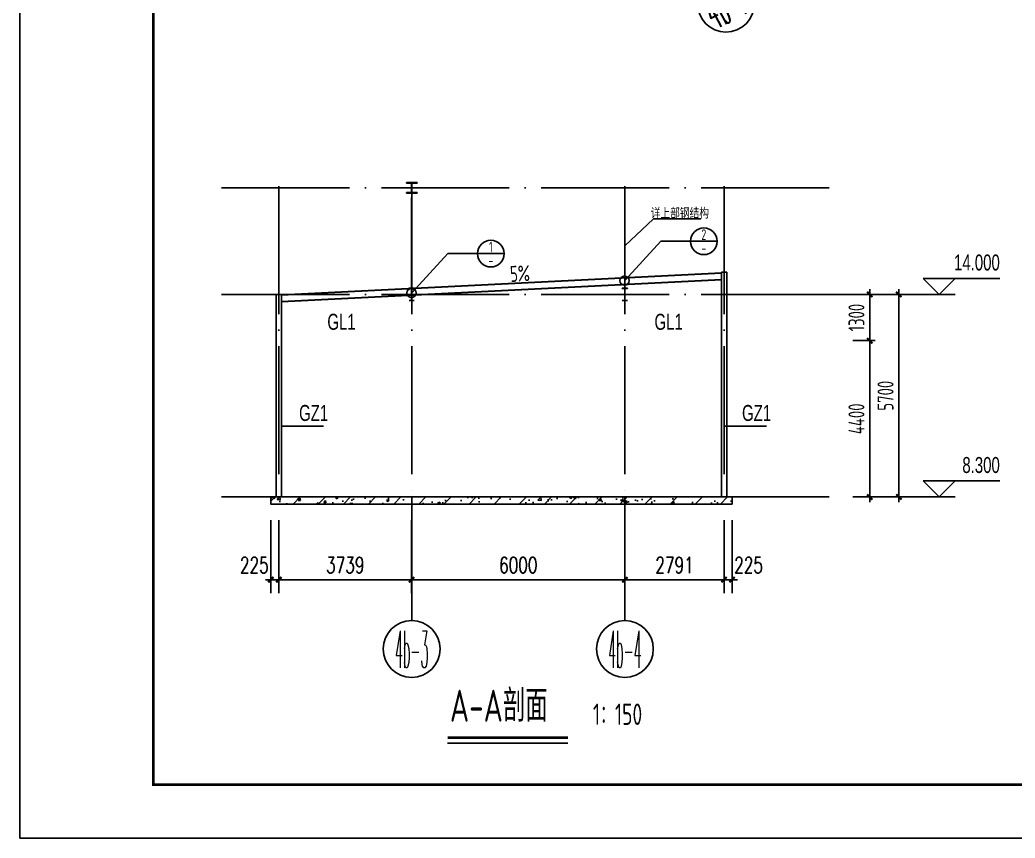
# Model space of a CAD drawing. Extents: x -803796 to -501762, y -1479216 to -846035.
# Drawn here: x -590862 to -562858, y -1196376 to -1173349 of the extents above; entities that cross this region are included whole.
import ezdxf
from ezdxf.enums import TextEntityAlignment as Align

# ---------------------------------------------------------------- set-up
doc = ezdxf.new("R2010")
doc.units = 0
doc.header["$LTSCALE"] = 1500
for name, pattern in [('CENTER', [2, 1.25, -0.25, 0.25, -0.25]), ('DASHED', [19.05, 12.7, -6.35]), ('HIDDEN', [0.375, 0.25, -0.125]), ('XREF-GRID-04区$0$ACAD_ISO04W100', [30, 24, -3, 0, -3])]:
    doc.linetypes.add(name, pattern=pattern)
doc.layers.get('0').update_dxf_attribs({"linetype": 'CONTINUOUS'})
doc.layers.get('Defpoints').update_dxf_attribs({"linetype": 'CONTINUOUS'})
for name, color, linetype in [('A-ANNO-SECT', 4, 'HIDDEN'), ('AR-INT DECO', 140, 'CONTINUOUS'), ('AXIS', 253, 'CENTER'), ('BORDER', 7, 'CONTINUOUS'), ('C_Beam', 4, 'DASHED'), ('DIM', 3, 'CONTINUOUS'), ('HATCH', 254, 'CONTINUOUS'), ('NUM', 7, 'CONTINUOUS'), ('PUB_DIM', 3, 'CONTINUOUS'), ('STPM_SBEAM_THICK', 2, 'CONTINUOUS'), ('STXT_XG_THIN', 2, 'CONTINUOUS'), ('TEXT', 7, 'CONTINUOUS'), ('THIN', 7, 'CONTINUOUS'), ('XREF-GRID-01区$0$AXIS', 3, 'CONTINUOUS'), ('XREF-GRID-01区$0$PUB_DIM', 3, 'CONTINUOUS'), ('XREF-GRID-04区$0$A-DOTE', 14, 'XREF-GRID-04区$0$ACAD_ISO04W100'), ('XREF-GRID-04区$0$AXIS', 3, 'CONTINUOUS')]:
    doc.layers.add(name, color=color, linetype=linetype)
doc.styles.add('_TCH_AXIS', font='COMPLEX', dxfattribs={"bigfont": 'GBCBIG'})
doc.styles.add('TSSD_Dimension', font='Tssdeng.shx', dxfattribs={"width": 0.7, "bigfont": 'hztxt.shx'})
doc.styles.add('TSSD_Label', font='tj03-romans1.shx', dxfattribs={"width": 0.7, "bigfont": 'hztxt.shx'})
doc.styles.add('TSSD_NORM', font='tssdeng.shx', dxfattribs={"width": 0.7, "bigfont": 'hztxt.shx'})
doc.styles.add('TSSD_Num', font='tssdeng.shx', dxfattribs={"width": 0.7, "bigfont": 'hztxt.shx'})
doc.styles.add('XREF-GRID-01区$0$_TCH_AXIS', font='COMPLEX', dxfattribs={"bigfont": 'GBCBIG'})
doc.styles.add('XREF-GRID-01区$0$_TCH_DIM_T3', font='SIMPLEX', dxfattribs={"width": 0.705882, "bigfont": 'GBCBIG'})
doc.dimstyles.new('TSSD_150_150', dxfattribs={"dimtxt": 450, "dimasz": 150, "dimexe": 150, "dimexo": 375, "dimgap": 150, "dimtad": 1, "dimdec": 0, "dimzin": 0, "dimdsep": 46, "dimtxsty": 'TSSD_Dimension', "dimblk": 'ARCHTICK', "dimblk1": 'ARCHTICK', "dimblk2": 'ARCHTICK', "dimcen": 0, "dimdle": 150, "dimclrt": 7, "dimadec": 0, "dimazin": 0, "dimtfac": 1, "dimtdec": 0, "dimtix": 1, "dimtmove": 2, "dimatfit": 3, "dimfxl": 1, "dimtolj": 1, "dimtzin": 0, "dimarcsym": 0})
doc.dimstyles.new('XREF-GRID-01区$0$_TCH_ARCH&&150', dxfattribs={"dimtxt": 446.25, "dimasz": 150, "dimexe": 375, "dimexo": 450, "dimgap": 189.375, "dimtad": 1, "dimdec": 0, "dimzin": 0, "dimdsep": 46, "dimtxsty": 'XREF-GRID-01区$0$_TCH_DIM_T3', "dimblk": 'XREF-GRID-01区$0$_ArchTick', "dimcen": 0.09, "dimclrt": 7, "dimazin": 2, "dimtfac": 1, "dimtdec": 0, "dimtix": 1, "dimtmove": 2, "dimatfit": 3, "dimfxl": 1, "dimtolj": 1, "dimtzin": 0, "dimarcsym": 0})
pattern_1 = [(50, (45921.1, -13410.04), (717.26018, -62.75213), [75, -825]), (355, (45921.1, -13410.04), (-138.75133, 752.19213), [60, -660]), (100.4514, (45980.9, -13415.3), (578.50938, 689.43954), [63.7402, -701.1421]), (46.1842, (45921.1, -13210), (1067.24105, -165.519), [112.5, -1237.5]), (96.6356, (46010, -13223.8), (934.6627, 974.1179), [95.6103, -1051.713]), (351.1842, (45921.1, -13210), (934.6619, 974.1186), [90, -990]), (21, (46021.1, -13260.04), (596.90705, -402.6189), [75, -825]), (326, (46021.1, -13260.04), (243.31533, 725.15005), [60, -660]), (71.4514, (46070.85, -13293.6), (840.22263, 322.5305), [63.7402, -701.1421]), (37.5, (45921.1, -13410.04), (12.159855, 332.893854), [0, -652, 0, -670, 0, -662.5]), (7.5, (45921.1, -13410.04), (263.06954, 394.41171), [0, -382, 0, -637, 0, -252.5]), (327.5, (45698.1, -13410.04), (533.822436, -22.55487), [0, -250, 0, -780, 0, -1035]), (317.5, (45598.1, -13410.04), (583.18617, 100.10498), [0, -325, 0, -518, 0, -735]), (45, (45921.1, -13410.04), (-353.55339, 353.55339), [])]

# ---------------------------------------------------------------- blocks, each defined once
blk = doc.blocks.new('gzh')
at = {"layer": 'C_Beam', "linetype": 'ByBlock'}
for p, q in [((-594283, -1016804), (-593983, -1016804)), ((-594283, -1016819), (-594283, -1016804)), ((-594283, -1016819), (-593983, -1016819)), ((-594138, -1016819), (-594138, -1017089)), ((-594128, -1016819), (-594128, -1017089)), ((-593983, -1016804), (-593983, -1016819)), ((-594283, -1017089), (-593983, -1017089)), ((-594283, -1017089), (-594283, -1017104)), ((-594283, -1017104), (-593983, -1017104)), ((-593983, -1017089), (-593983, -1017104))]:
    blk.add_line(p, q, dxfattribs=at)
blk = doc.blocks.new('_ArchTick')
at = {"color": 0, "linetype": 'ByBlock', "const_width": 0.4}
blk.add_lwpolyline([(-0.5, -0.5), (0.5, 0.5)], dxfattribs=at)
blk = doc.blocks.new('*D796')
at = {"layer": 'Defpoints', "color": 0, "transparency": 16777216}
for p in [(-567794, -1182376), (-566947, -1182376), (-567794, -1186776)]:
    blk.add_point(p, dxfattribs=at)
at = {"layer": 'DIM', "color": 0, "lineweight": -2, "transparency": 16777216}
for p, q in [((-566947, -1186926), (-566947, -1182226)), ((-567419, -1182376), (-566797, -1182376)), ((-567419, -1186776), (-566797, -1186776))]:
    blk.add_line(p, q, dxfattribs=at)
at = {"layer": 'DIM', "color": 0, "lineweight": -2, "transparency": 16777216, "xscale": 150, "yscale": 150, "zscale": 150}
for p, rotation in [((-566947, -1182376), 90), ((-566947, -1186776), 270)]:
    blk.add_blockref('_ArchTick', p, dxfattribs=dict(at, rotation=rotation))
at = {"layer": 'DIM', "color": 7, "transparency": 16777216, "insert": (-567322, -1184576), "char_height": 450, "attachment_point": 5, "rotation": 90, "style": 'TSSD_Dimension'}
blk.add_mtext('\\A1;4400', dxfattribs=at)
blk = doc.blocks.new('*D797')
at = {"layer": 'Defpoints', "color": 0, "transparency": 16777216}
for p in [(-571138, -1181076), (-566947, -1181076), (-567794, -1182376)]:
    blk.add_point(p, dxfattribs=at)
at = {"layer": 'DIM', "color": 0, "lineweight": -2, "transparency": 16777216}
for p, q in [((-566947, -1182526), (-566947, -1180926)), ((-570763, -1181076), (-566797, -1181076)), ((-567419, -1182376), (-566797, -1182376))]:
    blk.add_line(p, q, dxfattribs=at)
at = {"layer": 'DIM', "color": 0, "lineweight": -2, "transparency": 16777216, "xscale": 150, "yscale": 150, "zscale": 150}
for p, rotation in [((-566947, -1181076), 90), ((-566947, -1182376), 270)]:
    blk.add_blockref('_ArchTick', p, dxfattribs=dict(at, rotation=rotation))
at = {"layer": 'DIM', "color": 7, "transparency": 16777216, "insert": (-567322, -1181726), "char_height": 450, "attachment_point": 5, "rotation": 90, "style": 'TSSD_Dimension'}
blk.add_mtext('\\A1;1300', dxfattribs=at)
blk = doc.blocks.new('*D798')
at = {"layer": 'Defpoints', "color": 0, "transparency": 16777216}
for p in [(-567442, -1181076), (-566128, -1181076), (-567794, -1186776)]:
    blk.add_point(p, dxfattribs=at)
at = {"layer": 'DIM', "color": 0, "lineweight": -2, "transparency": 16777216}
for p, q in [((-566128, -1186926), (-566128, -1180926)), ((-567067, -1181076), (-565978, -1181076)), ((-567419, -1186776), (-565978, -1186776))]:
    blk.add_line(p, q, dxfattribs=at)
at = {"layer": 'DIM', "color": 0, "lineweight": -2, "transparency": 16777216, "xscale": 150, "yscale": 150, "zscale": 150}
for p, rotation in [((-566128, -1181076), 90), ((-566128, -1186776), 270)]:
    blk.add_blockref('_ArchTick', p, dxfattribs=dict(at, rotation=rotation))
at = {"layer": 'DIM', "color": 7, "transparency": 16777216, "insert": (-566503, -1183926), "char_height": 450, "attachment_point": 5, "rotation": 90, "style": 'TSSD_Dimension'}
blk.add_mtext('\\A1;5700', dxfattribs=at)
blk = doc.blocks.new('ts_idx')
at = {"color": 0, "linetype": 'ByBlock', "lineweight": -2}
blk.add_line((-0.5, 0), (0.5, 0), dxfattribs=at)
blk.add_circle((0, 0), 0.5, dxfattribs=at)
at = {"color": 0, "linetype": 'ByBlock', "lineweight": -2, "style": 'TSSD_Num', "width": 0.7}
for tag, p in [('1', (0, 0.25)), ('A', (0, -0.25))]:
    blk.add_attdef(tag, text='', height=0.4, dxfattribs=at).set_placement(p, align=Align.MIDDLE_CENTER)
blk = doc.blocks.new('XREF-GRID-01区$0$_ArchTick')
at = {"color": 0, "linetype": 'ByBlock', "const_width": 0.4}
blk.add_lwpolyline([(-0.5, -0.5), (0.5, 0.5)], dxfattribs=at)
blk = doc.blocks.new('*D799')
at = {"layer": 'Defpoints', "color": 0, "transparency": 16777216}
for p in [(-579838, -1186976), (-573838, -1186976), (-573838, -1189104)]:
    blk.add_point(p, dxfattribs=at)
at = {"layer": 'XREF-GRID-01区$0$PUB_DIM', "color": 0, "lineweight": -2, "transparency": 16777216}
for p, q in [((-579838, -1187426), (-579838, -1189479)), ((-573838, -1187426), (-573838, -1189479)), ((-579838, -1189104), (-573838, -1189104))]:
    blk.add_line(p, q, dxfattribs=at)
at = {"layer": 'XREF-GRID-01区$0$PUB_DIM', "color": 0, "lineweight": -2, "transparency": 16777216, "xscale": 150, "yscale": 150, "zscale": 150, "rotation": 180}
blk.add_blockref('XREF-GRID-01区$0$_ArchTick', (-579838, -1189104), dxfattribs=at)
at = {"layer": 'XREF-GRID-01区$0$PUB_DIM', "color": 0, "lineweight": -2, "transparency": 16777216, "xscale": 150, "yscale": 150, "zscale": 150}
blk.add_blockref('XREF-GRID-01区$0$_ArchTick', (-573838, -1189104), dxfattribs=at)
at = {"layer": 'XREF-GRID-01区$0$PUB_DIM', "color": 7, "transparency": 16777216, "insert": (-576838, -1188692), "char_height": 446.2, "attachment_point": 5, "style": 'XREF-GRID-01区$0$_TCH_DIM_T3'}
blk.add_mtext('\\A1;6000', dxfattribs=at)
blk = doc.blocks.new('*D800')
at = {"layer": 'Defpoints', "color": 0, "transparency": 16777216}
for p in [(-583802, -1186976), (-583577, -1186976), (-583577, -1189104)]:
    blk.add_point(p, dxfattribs=at)
at = {"layer": 'XREF-GRID-01区$0$PUB_DIM', "color": 0, "lineweight": -2, "transparency": 16777216}
for p, q in [((-583802, -1187426), (-583802, -1189479)), ((-583577, -1187426), (-583577, -1189479)), ((-583802, -1189104), (-583952, -1189104)), ((-583802, -1189104), (-583577, -1189104)), ((-583577, -1189104), (-583427, -1189104))]:
    blk.add_line(p, q, dxfattribs=at)
at = {"layer": 'XREF-GRID-01区$0$PUB_DIM', "color": 0, "lineweight": -2, "transparency": 16777216, "xscale": 150, "yscale": 150, "zscale": 150}
blk.add_blockref('XREF-GRID-01区$0$_ArchTick', (-583802, -1189104), dxfattribs=at)
at = {"layer": 'XREF-GRID-01区$0$PUB_DIM', "color": 0, "lineweight": -2, "transparency": 16777216, "xscale": 150, "yscale": 150, "zscale": 150, "rotation": 180}
blk.add_blockref('XREF-GRID-01区$0$_ArchTick', (-583577, -1189104), dxfattribs=at)
at = {"layer": 'XREF-GRID-01区$0$PUB_DIM', "color": 7, "transparency": 16777216, "insert": (-584266, -1188692), "char_height": 446.2, "attachment_point": 5, "style": 'XREF-GRID-01区$0$_TCH_DIM_T3'}
blk.add_mtext('\\A1;225', dxfattribs=at)
blk = doc.blocks.new('*D801')
at = {"layer": 'Defpoints', "color": 0, "transparency": 16777216}
for p in [(-583577, -1186976), (-579838, -1186976), (-579838, -1189104)]:
    blk.add_point(p, dxfattribs=at)
at = {"layer": 'XREF-GRID-01区$0$PUB_DIM', "color": 0, "lineweight": -2, "transparency": 16777216}
for p, q in [((-583577, -1187426), (-583577, -1189479)), ((-579838, -1187426), (-579838, -1189479)), ((-583577, -1189104), (-579838, -1189104))]:
    blk.add_line(p, q, dxfattribs=at)
at = {"layer": 'XREF-GRID-01区$0$PUB_DIM', "color": 0, "lineweight": -2, "transparency": 16777216, "xscale": 150, "yscale": 150, "zscale": 150, "rotation": 180}
blk.add_blockref('XREF-GRID-01区$0$_ArchTick', (-583577, -1189104), dxfattribs=at)
at = {"layer": 'XREF-GRID-01区$0$PUB_DIM', "color": 0, "lineweight": -2, "transparency": 16777216, "xscale": 150, "yscale": 150, "zscale": 150}
blk.add_blockref('XREF-GRID-01区$0$_ArchTick', (-579838, -1189104), dxfattribs=at)
at = {"layer": 'XREF-GRID-01区$0$PUB_DIM', "color": 7, "transparency": 16777216, "insert": (-581707, -1188692), "char_height": 446.2, "attachment_point": 5, "style": 'XREF-GRID-01区$0$_TCH_DIM_T3'}
blk.add_mtext('\\A1;3739', dxfattribs=at)
blk = doc.blocks.new('*D802')
at = {"layer": 'Defpoints', "color": 0, "transparency": 16777216}
for p in [(-573838, -1186976), (-571047, -1186976), (-571047, -1189104)]:
    blk.add_point(p, dxfattribs=at)
at = {"layer": 'XREF-GRID-01区$0$PUB_DIM', "color": 0, "lineweight": -2, "transparency": 16777216}
for p, q in [((-573838, -1187426), (-573838, -1189479)), ((-571047, -1187426), (-571047, -1189479)), ((-573838, -1189104), (-571047, -1189104))]:
    blk.add_line(p, q, dxfattribs=at)
at = {"layer": 'XREF-GRID-01区$0$PUB_DIM', "color": 0, "lineweight": -2, "transparency": 16777216, "xscale": 150, "yscale": 150, "zscale": 150, "rotation": 180}
blk.add_blockref('XREF-GRID-01区$0$_ArchTick', (-573838, -1189104), dxfattribs=at)
at = {"layer": 'XREF-GRID-01区$0$PUB_DIM', "color": 0, "lineweight": -2, "transparency": 16777216, "xscale": 150, "yscale": 150, "zscale": 150}
blk.add_blockref('XREF-GRID-01区$0$_ArchTick', (-571047, -1189104), dxfattribs=at)
at = {"layer": 'XREF-GRID-01区$0$PUB_DIM', "color": 7, "transparency": 16777216, "insert": (-572442, -1188692), "char_height": 446.2, "attachment_point": 5, "style": 'XREF-GRID-01区$0$_TCH_DIM_T3'}
blk.add_mtext('\\A1;2791', dxfattribs=at)
blk = doc.blocks.new('*D803')
at = {"layer": 'Defpoints', "color": 0, "transparency": 16777216}
for p in [(-571047, -1186976), (-570822, -1186976), (-570822, -1189104)]:
    blk.add_point(p, dxfattribs=at)
at = {"layer": 'XREF-GRID-01区$0$PUB_DIM', "color": 0, "lineweight": -2, "transparency": 16777216}
for p, q in [((-571047, -1187426), (-571047, -1189479)), ((-570822, -1187426), (-570822, -1189479)), ((-571047, -1189104), (-571197, -1189104)), ((-571047, -1189104), (-570822, -1189104)), ((-570822, -1189104), (-570672, -1189104))]:
    blk.add_line(p, q, dxfattribs=at)
at = {"layer": 'XREF-GRID-01区$0$PUB_DIM', "color": 0, "lineweight": -2, "transparency": 16777216, "xscale": 150, "yscale": 150, "zscale": 150}
blk.add_blockref('XREF-GRID-01区$0$_ArchTick', (-571047, -1189104), dxfattribs=at)
at = {"layer": 'XREF-GRID-01区$0$PUB_DIM', "color": 0, "lineweight": -2, "transparency": 16777216, "xscale": 150, "yscale": 150, "zscale": 150, "rotation": 180}
blk.add_blockref('XREF-GRID-01区$0$_ArchTick', (-570822, -1189104), dxfattribs=at)
at = {"layer": 'XREF-GRID-01区$0$PUB_DIM', "color": 7, "transparency": 16777216, "insert": (-570357, -1188692), "char_height": 446.2, "attachment_point": 5, "style": 'XREF-GRID-01区$0$_TCH_DIM_T3'}
blk.add_mtext('\\A1;225', dxfattribs=at)

msp = doc.modelspace()

# ---------------------------------------------------------------- hatches: boundary and pattern name
at = {"layer": 'HATCH'}
h = msp.add_hatch(dxfattribs=at)
h.set_pattern_fill('ARMORED', color=256, scale=100, style=0)
h.set_pattern_definition(pattern_1)
h.paths.add_polyline_path([(-579837.8, -1186775.6), (-583801.8, -1186775.6), (-583801.8, -1186975.6), (-579837.8, -1186975.6)])
h = msp.add_hatch(dxfattribs=at)
h.set_pattern_fill('ARMORED', color=256, scale=100, style=0)
h.set_pattern_definition(pattern_1)
h.paths.add_polyline_path([(-573837.8, -1186775.6), (-579837.8, -1186775.6), (-579837.8, -1186975.6), (-573837.8, -1186975.6)])
h = msp.add_hatch(dxfattribs=at)
h.set_pattern_fill('ARMORED', color=256, scale=100, style=0)
h.set_pattern_definition(pattern_1)
h.paths.add_polyline_path([(-570821.8, -1186775.6), (-573837.8, -1186775.6), (-573837.8, -1186975.6), (-570821.8, -1186975.6)])

# ---------------------------------------------------------------- linework, layer by layer
at = {"elevation": -3.1}
msp.add_lwpolyline([(-583801.8, -1186775.6), (-570821.8, -1186775.6), (-570821.8, -1186975.6), (-583801.8, -1186975.6)], close=True, dxfattribs=at)
at = {"layer": 'A-ANNO-SECT', "linetype": 'ByBlock', "ltscale": 0.3, "const_width": 50, "elevation": -3.1}
for points in [[(-579837.8, -1180925.6), (-579837.8, -1178341.7)], [(-573837.8, -1180900.6), (-573837.8, -1178200.6)]]:
    msp.add_lwpolyline(points, dxfattribs=at)
at = {"layer": 'AR-INT DECO'}
for p, q in [((-571121.8, -1186775.6, -3.1), (-571121.8, -1180449.6, -3.1)), ((-570971.8, -1180449.6, -3.1), (-571121.8, -1180449.6, -3.1)), ((-570971.8, -1186775.6, -3.1), (-570971.8, -1180449.6, -3.1)), ((-583651.8, -1186775.6, -3.1), (-583651.8, -1181075.6, -3.1)), ((-583501.8, -1181075.6, -3.1), (-583651.8, -1181075.6, -3.1)), ((-583501.8, -1186775.6, -3.1), (-583501.8, -1181075.6, -3.1))]:
    msp.add_line(p, q, dxfattribs=at)
at = {"layer": 'BORDER', "elevation": -3.1}
msp.add_lwpolyline([(-590861.8, -1196375.7), (-590861.8, -1133375.7), (-501761.8, -1133375.7), (-501761.8, -1196375.7)], close=True, dxfattribs=at)
at = {"layer": 'BORDER', "const_width": 75, "elevation": -3.1}
msp.add_lwpolyline([(-587111.8, -1194875.7), (-587111.8, -1134875.7), (-503261.8, -1134875.7), (-503261.8, -1194875.7)], close=True, dxfattribs=at)
at = {"layer": 'C_Beam', "linetype": 'ByBlock'}
for p, q in [((-579762.8, -1180900.6, -3.1), (-579912.8, -1180900.6, -3.1)), ((-579912.8, -1180908.6, -3.1), (-579912.8, -1180900.6, -3.1)), ((-579762.8, -1180908.6, -3.1), (-579912.8, -1180908.6, -3.1)), ((-579840.8, -1180908.6, -3.1), (-579840.8, -1181242.6, -3.1)), ((-579834.8, -1180908.6, -3.1), (-579834.8, -1181242.6, -3.1)), ((-579762.8, -1180908.6, -3.1), (-579762.8, -1180900.6, -3.1)), ((-573762.8, -1180900.6, -3.1), (-573912.8, -1180900.6, -3.1)), ((-573912.8, -1180908.6, -3.1), (-573912.8, -1180900.6, -3.1)), ((-573762.8, -1180908.6, -3.1), (-573912.8, -1180908.6, -3.1)), ((-573840.8, -1180908.6, -3.1), (-573840.8, -1181242.6, -3.1)), ((-573834.8, -1180908.6, -3.1), (-573834.8, -1181242.6, -3.1)), ((-573762.8, -1180908.6, -3.1), (-573762.8, -1180900.6, -3.1)), ((-579762.8, -1181242.6, -3.1), (-579912.8, -1181242.6, -3.1)), ((-579912.8, -1181250.6, -3.1), (-579912.8, -1181242.6, -3.1)), ((-579762.8, -1181250.6, -3.1), (-579912.8, -1181250.6, -3.1)), ((-579762.8, -1181250.6, -3.1), (-579762.8, -1181242.6, -3.1)), ((-573762.8, -1181242.6, -3.1), (-573912.8, -1181242.6, -3.1)), ((-573912.8, -1181250.6, -3.1), (-573912.8, -1181242.6, -3.1)), ((-573762.8, -1181250.6, -3.1), (-573912.8, -1181250.6, -3.1)), ((-573762.8, -1181250.6, -3.1), (-573762.8, -1181242.6, -3.1))]:
    msp.add_line(p, q, dxfattribs=at)
at = {"layer": 'NUM', "const_width": 75, "elevation": -12.4}
msp.add_lwpolyline([(-578827.4, -1193549.7), (-575442.7, -1193549.7)], dxfattribs=at)
at = {"layer": 'NUM', "elevation": -12.4}
msp.add_lwpolyline([(-578827.4, -1193699.7), (-575442.7, -1193699.7)], dxfattribs=at)
at = {"layer": 'PUB_DIM', "elevation": -3.1}
msp.add_lwpolyline([(-573835.3, -1179708.6), (-573034.3, -1178950.2), (-571698.3, -1178950.2)], dxfattribs=at)
at = {"layer": 'STPM_SBEAM_THICK'}
for centre in [(-573848.7, -1180687.8, -3.1), (-579842.8, -1181034.9, -3.1)]:
    msp.add_circle(centre, 131.3, dxfattribs=at)
at = {"layer": 'STXT_XG_THIN'}
for p, q in [((-583501.8, -1181087.5, -3.1), (-571121.8, -1180468.5, -3.1)), ((-583501.8, -1181097.5, -3.1), (-571121.8, -1180478.5, -3.1)), ((-583501.8, -1181277.8, -3.1), (-571121.8, -1180658.8, -3.1)), ((-583501.8, -1181287.8, -3.1), (-571121.8, -1180668.8, -3.1))]:
    msp.add_line(p, q, dxfattribs=at)
at = {"layer": 'TEXT'}
for p, q in [((-583501.8, -1184786.3, -3.1), (-583005.7, -1184786.3, -3.1)), ((-583005.7, -1184786.3, -3.1), (-582315.7, -1184786.3, -3.1)), ((-571037.8, -1184786.3, -3.1), (-570541.7, -1184786.3, -3.1)), ((-570541.7, -1184786.3, -3.1), (-569851.7, -1184786.3, -3.1))]:
    msp.add_line(p, q, dxfattribs=at)
at = {"layer": 'THIN'}
for p, q in [((-573843.7, -1180687.8, -3.1), (-572828.1, -1179580.7, -3.1)), ((-572828.1, -1179580.7, -3.1), (-571991.5, -1179580.7, -3.1)), ((-579837.8, -1181034.9, -3.1), (-578822.2, -1179927.8, -3.1)), ((-578822.2, -1179927.8, -3.1), (-577985.6, -1179927.8, -3.1)), ((-564997.6, -1181075.6, -3.1), (-565447.6, -1180625.6, -3.1)), ((-565447.6, -1180625.6, -3.1), (-564547.6, -1180625.6, -3.1)), ((-564997.6, -1181075.6, -3.1), (-564547.6, -1180625.6, -3.1)), ((-564547.6, -1180625.6, -3.1), (-563287.6, -1180625.6, -3.1)), ((-566127.5, -1181075.6, -3.1), (-564547.6, -1181075.6, -3.1)), ((-564997.6, -1186775.6, -3.1), (-565447.6, -1186325.6, -3.1)), ((-565447.6, -1186325.6, -3.1), (-564547.6, -1186325.6, -3.1)), ((-564997.6, -1186775.6, -3.1), (-564547.6, -1186325.6, -3.1)), ((-564547.6, -1186325.6, -3.1), (-563287.6, -1186325.6, -3.1)), ((-566127.5, -1186775.6, -3.1), (-564547.6, -1186775.6, -3.1))]:
    msp.add_line(p, q, dxfattribs=at)
at = {"layer": 'XREF-GRID-01区$0$AXIS'}
for p, q in [((-579837.8, -1186775.6, -3.1), (-579837.8, -1190253.2, -3.1)), ((-573837.8, -1186775.6, -3.1), (-573837.8, -1190253.2, -3.1)), ((-579837.8, -1189992.5, -3.1), (-579837.8, -1190253.2, -3.1))]:
    msp.add_line(p, q, dxfattribs=at)
for centre in [(-579837.8, -1191053.2, -3.1), (-579837.8, -1191053.2, -3.1), (-573837.8, -1191053.2, -3.1), (-573837.8, -1191053.2, -3.1)]:
    msp.add_circle(centre, 800, dxfattribs=at)
at = {"layer": 'XREF-GRID-04区$0$A-DOTE', "ltscale": 0.1}
for p, q in [((-585190.3, -1178075.6, -3.1), (-567794.3, -1178075.6, -3.1)), ((-583576.8, -1178030.6, -3.1), (-583576.8, -1186775.6, -3.1)), ((-579837.8, -1178030.6, -3.1), (-579837.8, -1186775.6, -3.1)), ((-573837.8, -1178030.6, -3.1), (-573837.8, -1186775.6, -3.1)), ((-571046.8, -1178030.6, -3.1), (-571046.8, -1186975.6, -3.1)), ((-585190.3, -1181075.6, -3.1), (-567794.3, -1181075.6, -3.1)), ((-585190.3, -1186775.6, -3.1), (-567794.3, -1186775.6, -3.1))]:
    msp.add_line(p, q, dxfattribs=at)
at = {"layer": 'XREF-GRID-04区$0$AXIS'}
msp.add_circle((-570995.1, -1172890.1, -3.1), 800, dxfattribs=at)

# ---------------------------------------------------------------- block references
at = {"layer": 'C_Beam', "linetype": 'ByBlock'}
msp.add_blockref('gzh', (14295.4, -161121.7, -3.1), dxfattribs=at)
at = {"layer": 'THIN'}
ref = msp.add_blockref('ts_idx', (-571616.5, -1179580.7, -3.1), dxfattribs=dict(at, xscale=750, yscale=750, zscale=750))
ref.add_attrib('1', '2', dxfattribs={"height": 300, "style": 'TSSD_Num', "width": 0.7}).set_placement((-571616.5, -1179393.2, -3.1), align=Align.MIDDLE_CENTER)
ref.add_attrib('-', '-', dxfattribs={"height": 300, "style": 'TSSD_Num', "width": 0.7}).set_placement((-571616.5, -1179768.2, -3.1), align=Align.MIDDLE_CENTER)
ref = msp.add_blockref('ts_idx', (-577610.6, -1179927.8, -3.1), dxfattribs=dict(at, xscale=750, yscale=750, zscale=750))
ref.add_attrib('1', '1', dxfattribs={"height": 300, "style": 'TSSD_Num', "width": 0.7}).set_placement((-577610.6, -1179740.3, -3.1), align=Align.MIDDLE_CENTER)
ref.add_attrib('-', '-', dxfattribs={"height": 300, "style": 'TSSD_Num', "width": 0.7}).set_placement((-577610.6, -1180115.3, -3.1), align=Align.MIDDLE_CENTER)

# ---------------------------------------------------------------- texts
at = {"style": 'TSSD_Label', "width": 0.7}
msp.add_text('详上部钢结构', height=300, dxfattribs=at).set_placement((-572290.4, -1178773.4, -3.1), align=Align.MIDDLE)
at = {"layer": 'AXIS', "color": 7, "style": '_TCH_AXIS', "width": 0.284848}
msp.add_text('4b-A', height=1050, rotation=27.82625, dxfattribs=at).set_placement((-571296.4, -1173631.1, -3.1), (-570213.2, -1173059.4, -3.1), align=Align.FIT)
at = {"layer": 'NUM', "style": 'TSSD_NORM', "width": 0.7}
for s, height, p in [('A-A剖面', 900, (-578761.5, -1193369.7, -12.4)), (' 1：150', 600, (-574992.7, -1193369.7, -12.4))]:
    msp.add_text(s, height=height, dxfattribs=at).set_placement(p, align=Align.BOTTOM_LEFT)
at = {"layer": 'TEXT', "style": 'TSSD_NORM', "width": 0.7}
msp.add_text('5%', height=450, rotation=3, dxfattribs=at).set_placement((-577056.6, -1180727, -3.1))
at = {"layer": 'TEXT', "style": 'TSSD_Label', "width": 0.7}
for s, p in [('GL1', (-582210.4, -1182070.8, -3.1)), ('GL1', (-573005.4, -1182070.8, -3.1)), ('GZ1', (-583005.7, -1184636.3, -3.1)), ('GZ1', (-570541.7, -1184636.3, -3.1))]:
    msp.add_text(s, height=450, dxfattribs=at).set_placement(p)
at = {"layer": 'THIN', "style": 'TSSD_Label', "width": 0.7}
for s, p in [('14.000', (-563287.6, -1180535.6, -3.1)), ('8.300', (-563287.6, -1186235.6, -3.1))]:
    msp.add_text(s, height=450, dxfattribs=at).set_placement(p, align=Align.BOTTOM_RIGHT)
at = {"layer": 'XREF-GRID-01区$0$AXIS', "color": 7, "style": 'XREF-GRID-01区$0$_TCH_AXIS'}
for s, width, p, p2 in [('4b-3', 0.229558, (-580308.4, -1191588.5, -3.1), (-579367.2, -1191588.5, -3.1)), ('4b-4', 0.224093, (-574308.4, -1191588.5, -3.1), (-573367.2, -1191588.5, -3.1))]:
    msp.add_text(s, height=1050, dxfattribs=dict(at, width=width)).set_placement(p, p2, align=Align.FIT)

# ---------------------------------------------------------------- dimensions: what is measured, and where the dimension line sits
at = {"layer": 'DIM'}
for base, p1, p2, picture, middle in [((-566946.7, -1181075.6, -3.1), (-567794.3, -1182375.6, -3.1), (-571137.8, -1181075.6, -3.1), '*D797', (-567321.7, -1181725.6, -3.1)), ((-566127.5, -1181075.6, -3.1), (-567794.3, -1186775.6, -3.1), (-567442.3, -1181075.6, -3.1), '*D798', (-566502.5, -1183925.6, -3.1)), ((-566946.7, -1182375.6, -3.1), (-567794.3, -1186775.6, -3.1), (-567794.3, -1182375.6, -3.1), '*D796', (-567321.7, -1184575.6, -3.1))]:
    dim = msp.add_linear_dim(base=base, p1=p1, p2=p2, angle=90, dimstyle='TSSD_150_150', dxfattribs=at)
    dim.commit()
    dim.dimension.update_dxf_attribs({"geometry": picture, "text_midpoint": middle})
at = {"layer": 'XREF-GRID-01区$0$PUB_DIM'}
for base, p1, p2, picture, middle in [((-583576.8, -1189104.1, -3.1), (-583801.8, -1186975.6, -3.1), (-583576.8, -1186975.6, -3.1), '*D800', (-584266.3, -1188691.6, -3.1)), ((-570821.8, -1189104.1, -3.1), (-571046.8, -1186975.6, -3.1), (-570821.8, -1186975.6, -3.1), '*D803', (-570357.3, -1188691.6, -3.1))]:
    dim = msp.add_linear_dim(base=base, p1=p1, p2=p2, dimstyle='XREF-GRID-01区$0$_TCH_ARCH&&150', dxfattribs=at)
    dim.commit()
    dim.dimension.update_dxf_attribs({"geometry": picture, "text_midpoint": middle, "dimtype": 160})
for base, p1, p2, picture, middle in [((-579837.8, -1189104.1, -3.1), (-583576.8, -1186975.6, -3.1), (-579837.8, -1186975.6, -3.1), '*D801', (-581707.3, -1188691.6, -3.1)), ((-571046.8, -1189104.1, -3.1), (-573837.8, -1186975.6, -3.1), (-571046.8, -1186975.6, -3.1), '*D802', (-572442.3, -1188691.6, -3.1))]:
    dim = msp.add_linear_dim(base=base, p1=p1, p2=p2, dimstyle='XREF-GRID-01区$0$_TCH_ARCH&&150', dxfattribs=at)
    dim.commit()
    dim.dimension.update_dxf_attribs({"geometry": picture, "text_midpoint": middle})
dim = msp.add_aligned_dim(p1=(-579837.8, -1186975.6, -3.1), p2=(-573837.8, -1186975.6, -3.1), distance=-2128.5, dimstyle='XREF-GRID-01区$0$_TCH_ARCH&&150', dxfattribs=at)
dim.commit()
dim.dimension.update_dxf_attribs({"geometry": '*D799', "text_midpoint": (-576837.8, -1188691.6, -3.1)})

doc.saveas('drawing.dxf')
